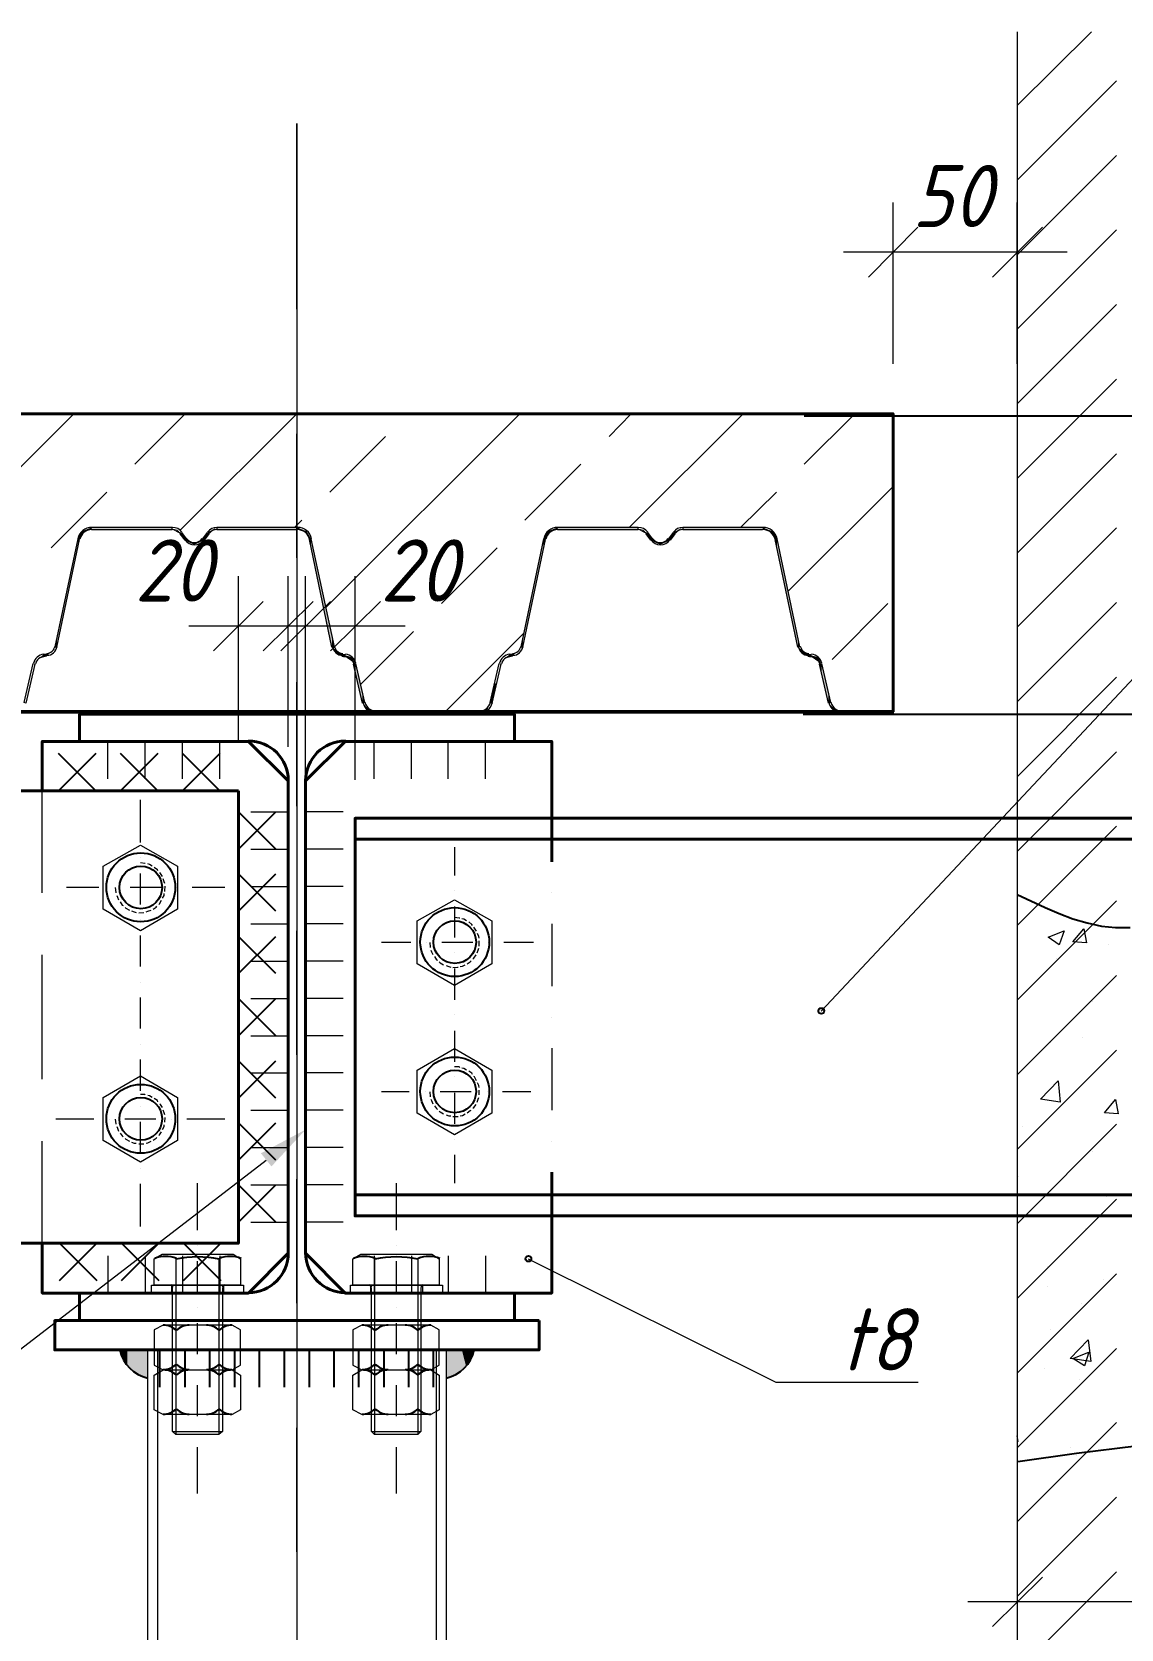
# Model space of a CAD drawing. Header units: millimetres. Extents: x 504091 to 2165846, y 135022 to 442887.
# Drawn here: x 898225 to 900416, y 270569 to 273781 of the extents above; entities that cross this region are included whole.
import ezdxf

# ---------------------------------------------------------------- set-up
doc = ezdxf.new("R2010")
doc.units = ezdxf.units.MM
for name, color, linetype in [('PDF _Геометрия', 7, 'Continuous'), ('PDF _Сплошная заливка', 7, 'Continuous'), ('PDF _Текст', 7, 'Continuous')]:
    doc.layers.add(name, color=color, linetype=linetype)
doc.styles.add('GOST 2.304_new', font='isocpeur.ttf', dxfattribs={"width": 0.9, "oblique": 15})

msp = doc.modelspace()

# ---------------------------------------------------------------- linework, layer by layer
at = {"layer": 'PDF _Геометрия', "lineweight": 9}
for points in [[(900207.4191, 273633.1903), (900356.5912, 273781.3045)], [(900207.4191, 273781.3045), (900207.4191, 270233.9701)], [(900207.4191, 273482.9602), (900407.3732, 273682.9143)], [(898758.0161, 273223.7604), (898758.0161, 273597.2197)], [(898758.0162, 273597.2197), (898758.0162, 268954.8985)], [(900207.4191, 273332.7301), (900407.3732, 273532.6843)], [(899812.8006, 271811.386), (901277.015, 273371.8746), (901326.739, 273371.8746), (901558.4319, 273371.8746)], [(899908.0168, 273288.2959), (900007.4649, 273388.8019)], [(900258.2011, 273388.8019), (900157.695, 273288.2959)], [(900207.4191, 273183.558), (900407.3732, 273383.5121)], [(900207.4191, 273033.3279), (900407.3732, 273233.282)], [(898758.0161, 273097.8634), (898758.0161, 273097.8634)], [(900207.4191, 272883.0978), (900407.3732, 273083.052)], [(897886.2585, 272590.0434), (898309.4418, 273013.2267)], [(898432.165, 272911.6627), (898533.729, 273013.2267)], [(898523.1494, 272778.36), (898758.0162, 273013.2267)], [(898816.2039, 272622.8401), (899206.5905, 273013.2267)], [(899386.4434, 272967.7345), (899430.8777, 273013.2267)], [(899426.6458, 272784.7077), (899656.2228, 273013.2267)], [(899778.946, 272911.6627), (899880.51, 273013.2267)], [(898758.0161, 272723.3461), (898758.0161, 272973.0243)], [(898824.6675, 272855.5909), (898936.8111, 272967.7345)], [(900207.4191, 272732.8677), (900407.3732, 272932.8219)], [(899217.1701, 272799.5191), (899329.3137, 272911.6627)], [(898263.9496, 272743.4473), (898376.0932, 272855.5909)], [(899650.933, 272784.7077), (899722.8742, 272855.5909)], [(899746.1492, 272655.6368), (899957.7409, 272867.2285)], [(898753.7843, 272784.7077), (898768.5957, 272799.5191)], [(898317.9055, 272761.4326), (898271.3553, 272544.5512), (898275.5871, 272543.4932), (898321.0794, 272760.3747)], [(898345.4124, 272780.4759), (898507.28, 272780.4759), (898507.28, 272784.7077), (898345.4124, 272784.7077)], [(898523.1494, 272772.0122), (898532.671, 272759.3167)], [(898526.3233, 272774.1281), (898535.8449, 272761.4326)], [(898578.1632, 272774.1281), (898568.6416, 272761.4326)], [(898581.3371, 272772.0122), (898571.8155, 272759.3167)], [(898759.0741, 272784.7077), (898597.2065, 272784.7077), (898597.2065, 272780.4759), (898759.0741, 272780.4759)], [(898786.581, 272761.4326), (898833.1312, 272544.5512), (898828.8994, 272543.4932), (898783.4072, 272760.3747)], [(899254.1986, 272761.4326), (899208.7064, 272544.5512), (899212.9382, 272543.4932), (899258.4304, 272760.3747)], [(899282.7635, 272780.4759), (899444.6311, 272780.4759), (899444.6311, 272784.7077), (899282.7635, 272784.7077)], [(899460.5005, 272772.0122), (899470.0221, 272759.3167)], [(899463.6744, 272774.1281), (899473.196, 272761.4326)], [(899515.5143, 272774.1281), (899505.9927, 272761.4326)], [(899518.6882, 272772.0122), (899509.1666, 272759.3167)], [(899695.3672, 272784.7077), (899534.5576, 272784.7077), (899534.5576, 272780.4759), (899695.3672, 272780.4759)], [(899723.9321, 272761.4326), (899769.4243, 272544.5512), (899766.2505, 272543.4932), (899720.7582, 272760.3747)], [(900207.4191, 272583.6956), (900407.3732, 272783.6497)], [(899048.9547, 272631.3037), (899161.0983, 272743.4473)], [(898590.8587, 272536.0875), (898690.3068, 272635.5356)], [(898790.8129, 272635.5356), (898690.3068, 272536.0875)], [(898726.2774, 272536.0875), (898825.7255, 272635.5356)], [(898926.2315, 272635.5356), (898825.7255, 272536.0875)], [(899835.0177, 272519.1602), (899947.1613, 272631.3037)], [(900207.4191, 272433.4655), (900407.3732, 272633.4197)], [(898758.0161, 272598.507), (898758.0161, 272598.507)], [(898886.0291, 272468.3782), (898992.8829, 272575.232)], [(899056.3604, 272413.3643), (899215.0542, 272572.0581)], [(898254.428, 272529.7397), (898248.0802, 272528.6818)], [(898254.428, 272525.5079), (898249.1382, 272524.45)], [(898849.0006, 272525.5079), (898855.3483, 272524.45)], [(898850.0585, 272529.7397), (898856.4063, 272528.6818)], [(898890.2609, 272431.3496), (898872.2757, 272509.6385), (898876.5075, 272510.6965), (898894.4928, 272432.4076), (898891.3189, 272431.3496)], [(899191.7791, 272529.7397), (899185.4313, 272528.6818)], [(899191.7791, 272525.5079), (899186.4893, 272524.45)], [(899786.3517, 272525.5079), (899792.6994, 272524.45)], [(899787.4096, 272529.7397), (899792.6994, 272528.6818)], [(898758.0161, 272223.9898), (898758.0161, 272473.6679)], [(900207.4191, 272283.2355), (900407.3732, 272483.1896)], [(899953.5091, 272413.3643), (899957.7409, 272417.5962)], [(900207.4191, 272133.0054), (900407.3732, 272332.9595)], [(898245.9643, 272049.4267), (898245.9643, 272299.1048)], [(898240.6745, 272254.6706), (898640.5828, 272254.6706), (898640.5828, 271344.8264), (898245.9643, 271344.8264)], [(898443.8025, 272150.9906), (898443.8025, 272236.6853)], [(898640.5827, 271344.8264), (898640.5827, 272235.6273)], [(900207.4191, 271983.8332), (900407.3732, 272183.7874)], [(898443.8025, 272120.3098), (898443.8025, 272120.3098)], [(899075.4036, 272141.469), (899075.4036, 272084.3393)], [(898453.3241, 272108.6723), (898452.2662, 272108.6723), (898443.8025, 272109.7303)], [(898443.8025, 272026.1516), (898443.8025, 272088.5711)], [(898467.0776, 272103.3825), (898461.7878, 272106.5564), (898458.6139, 272107.6144)], [(898478.7151, 272093.8609), (898477.6572, 272095.9768), (898471.3094, 272100.2087)], [(898488.2368, 272082.2234), (898484.0049, 272088.5711), (898482.947, 272090.687)], [(898758.0161, 272098.0927), (898758.0161, 272098.0927)], [(898360.2238, 272060.0062), (898294.6304, 272060.0062)], [(898391.9625, 272060.0062), (898391.9625, 272060.0062)], [(898393.0205, 272060.0062), (898394.0785, 272050.4846), (898394.0785, 272049.4267)], [(898485.0629, 272060.0062), (898422.6433, 272060.0062)], [(898492.4686, 272068.4699), (898491.4106, 272071.6438), (898489.2947, 272077.9915)], [(898492.4686, 272052.6005), (898492.4686, 272053.6585), (898493.5266, 272063.1801)], [(898516.8016, 272060.0062), (898516.8016, 272060.0062)], [(898613.0758, 272060.0062), (898547.4824, 272060.0062)], [(899075.4036, 272053.6585), (899075.4036, 272053.6585)], [(899271.1259, 272049.4267), (899271.1259, 272049.4267)], [(898396.1944, 272044.1369), (898397.2524, 272040.963), (898399.3683, 272035.6732)], [(898402.5421, 272031.4414), (898406.774, 272025.0936), (898408.8899, 272024.0357)], [(898413.1217, 272019.8038), (898414.1797, 272018.7459), (898421.5854, 272014.514)], [(898469.1935, 272016.6299), (898475.5413, 272020.8618), (898476.5992, 272022.9777)], [(898480.8311, 272026.1516), (898481.889, 272027.2095), (898486.1209, 272034.6152)], [(898488.2368, 272038.8471), (898491.4106, 272044.1369), (898491.4106, 272048.3687)], [(899075.4036, 272021.9197), (899075.4036, 271959.5002)], [(900207.4191, 271833.6032), (900407.3732, 272033.5573)], [(898425.8172, 272013.4561), (898431.107, 272011.3402), (898435.3389, 272010.2822)], [(898440.6286, 272009.2242), (898450.1503, 272010.2822)], [(898443.8025, 271995.4708), (898443.8025, 271995.4708)], [(898455.4401, 272011.3402), (898458.6139, 272012.3981), (898464.9617, 272014.514)], [(899085.9832, 271998.6447), (899084.9253, 271998.6447), (899075.4037, 271999.7026)], [(899099.7367, 271993.3549), (899094.4469, 271996.5287), (899090.2151, 271997.5867)], [(899111.3742, 271983.8332), (899110.3163, 271985.9492), (899103.9685, 271991.2389)], [(899271.1259, 271987.0071), (899271.1259, 271862.168)], [(898443.8025, 271901.3125), (898443.8025, 271963.732)], [(898758.0161, 271723.5755), (898758.0161, 271973.2536)], [(899119.8379, 271972.1957), (899115.6061, 271978.5434), (899114.5481, 271980.6594)], [(899125.1277, 271958.4422), (899124.0697, 271961.6161), (899121.9538, 271967.9639)], [(899125.1277, 271942.5729), (899125.1277, 271943.6308), (899125.1277, 271953.1524)], [(898245.9643, 271674.9094), (898245.9643, 271924.5876)], [(898987.5931, 271949.9786), (898928.3474, 271949.9786)], [(899018.2739, 271949.9786), (899018.2739, 271949.9786)], [(899025.6796, 271949.9786), (899026.7376, 271940.4569), (899026.7376, 271939.399)], [(899027.7955, 271934.1092), (899028.8535, 271930.9353), (899032.0274, 271925.6455)], [(899035.2012, 271921.4137), (899039.4331, 271915.0659), (899041.549, 271914.008)], [(899112.4322, 271949.9786), (899050.0126, 271949.9786)], [(899075.4036, 271928.8194), (899075.4036, 271928.8194)], [(899112.4322, 271916.1239), (899114.5481, 271918.2398), (899118.7799, 271924.5876)], [(899120.8959, 271928.8194), (899123.0118, 271934.1092), (899124.0697, 271938.341)], [(899143.113, 271949.9786), (899143.113, 271949.9786)], [(899234.0974, 271949.9786), (899174.8517, 271949.9786)], [(899044.7229, 271910.8341), (899046.8388, 271908.7182), (899053.1865, 271904.4864)], [(899058.4763, 271903.4284), (899063.7661, 271901.3125), (899067.9979, 271900.2545)], [(899072.2298, 271899.1966), (899081.7514, 271900.2545), (899082.8094, 271900.2545)], [(899075.4036, 271897.0806), (899075.4036, 271834.6611)], [(899087.0412, 271901.3125), (899091.273, 271902.3704), (899096.5628, 271904.4864)], [(899100.7947, 271906.6023), (899107.1424, 271910.8341), (899109.2583, 271912.95)], [(898443.8025, 271869.5737), (898443.8025, 271869.5737)], [(900207.4191, 271683.3731), (900407.3732, 271883.3272)], [(898443.8025, 271776.4734), (898443.8025, 271838.8929)], [(899075.4036, 271803.9803), (899075.4036, 271803.9803)], [(899271.1259, 271799.7485), (899271.1259, 271799.7485)], [(899075.4036, 271772.2416), (899075.4036, 271709.822)], [(898443.8025, 271744.7346), (898443.8025, 271744.7346)], [(899271.1259, 271737.3289), (899271.1259, 271612.4899)], [(900207.4191, 271533.143), (900407.3732, 271733.0971)], [(898443.8025, 271651.6343), (898443.8025, 271714.0538)], [(899085.9832, 271698.1845), (899084.9253, 271699.2424), (899075.4037, 271699.2424)], [(899099.7367, 271692.8947), (899094.4469, 271696.0686), (899090.2151, 271697.1265)], [(899075.4036, 271679.1412), (899075.4036, 271679.1412)], [(899111.3742, 271684.431), (899110.3163, 271686.5469), (899103.9685, 271690.7788)], [(899119.8379, 271671.7355), (899115.6061, 271679.1412), (899114.5481, 271680.1992)], [(899125.1277, 271657.9821), (899124.0697, 271662.2139), (899121.9538, 271667.5037)], [(898453.3241, 271643.1707), (898452.2662, 271644.2286), (898443.8025, 271644.2286)], [(898467.0776, 271637.8809), (898461.7878, 271641.0547), (898458.6139, 271642.1127)], [(898478.7151, 271629.4172), (898477.6572, 271631.5331), (898471.3094, 271635.7649)], [(898984.4192, 271649.5184), (898928.3474, 271649.5184)], [(899016.158, 271649.5184), (899016.158, 271649.5184)], [(899025.6796, 271649.5184), (899026.7376, 271639.9968), (899026.7376, 271638.9388)], [(899027.7955, 271634.707), (899028.8535, 271631.5331), (899032.0274, 271625.1854)], [(899109.2583, 271649.5184), (899046.8388, 271649.5184)], [(899075.4036, 271647.4025), (899075.4036, 271584.9829)], [(899120.8959, 271628.3592), (899123.0118, 271634.707), (899124.0697, 271637.8809)], [(899125.1277, 271643.1707), (899125.1277, 271652.6923)], [(899140.997, 271649.5184), (899140.997, 271649.5184)], [(899228.8076, 271649.5184), (899171.6778, 271649.5184)], [(898443.8025, 271619.8956), (898443.8025, 271619.8956)], [(898488.2368, 271617.7797), (898484.0049, 271624.1274), (898482.947, 271625.1854)], [(898492.4686, 271602.9682), (898491.4106, 271607.2001), (898489.2947, 271612.4899)], [(899035.2012, 271620.9535), (899039.4331, 271615.6637), (899041.549, 271613.5478)], [(899044.7229, 271610.3739), (899046.8388, 271609.316), (899053.1865, 271605.0842)], [(899058.4763, 271602.9682), (899063.7661, 271600.8523), (899067.9979, 271600.8523)], [(899072.2298, 271599.7944), (899081.7514, 271599.7944), (899082.8094, 271599.7944)], [(899087.0412, 271600.8523), (899091.273, 271601.9103), (899096.5628, 271605.0842)], [(899100.7947, 271607.2001), (899107.1424, 271611.4319), (899109.2583, 271612.4899)], [(899112.4322, 271616.7217), (899114.5481, 271617.7797), (899118.7799, 271624.1274)], [(898349.6442, 271594.5046), (898273.4712, 271594.5046)], [(898381.383, 271594.5046), (898381.383, 271594.5046)], [(898393.0205, 271594.5046), (898394.0785, 271584.9829), (898394.0785, 271583.925)], [(898396.1944, 271579.6932), (898397.2524, 271576.5193), (898399.3683, 271570.1715)], [(898474.4833, 271594.5046), (898412.0637, 271594.5046)], [(898443.8025, 271526.7952), (898443.8025, 271589.2148)], [(898480.8311, 271561.7079), (898481.889, 271562.7658), (898486.1209, 271569.1136)], [(898488.2368, 271573.3454), (898491.4106, 271579.6932), (898491.4106, 271582.867)], [(898492.4686, 271588.1568), (898493.5266, 271597.6784)], [(898506.222, 271594.5046), (898506.222, 271594.5046)], [(898613.0758, 271594.5046), (898536.9028, 271594.5046)], [(898758.0161, 271598.7364), (898758.0161, 271598.7364)], [(900207.4191, 271383.9709), (900407.3732, 271583.925)], [(898245.9643, 271300.3921), (898245.9643, 271550.0703)], [(898402.5421, 271565.9397), (898406.774, 271560.6499), (898408.8899, 271558.534)], [(898413.1217, 271555.3601), (898414.1797, 271554.3022), (898421.5854, 271550.0703)], [(898425.8172, 271547.9544), (898431.107, 271545.8385), (898435.3389, 271545.8385)], [(898440.6286, 271544.7805), (898450.1503, 271544.7805)], [(898455.4401, 271545.8385), (898458.6139, 271546.8964), (898464.9617, 271550.0703)], [(898469.1935, 271552.1862), (898475.5413, 271556.4181), (898476.5992, 271557.476)], [(899075.4036, 271553.2442), (899075.4036, 271553.2442)], [(899271.1259, 271550.0703), (899271.1259, 271550.0703)], [(896790.2136, 270602.1396), (897463.0751, 270602.1396), (897512.7992, 270602.1396), (898696.6546, 271511.9838)], [(899075.4036, 271522.5634), (899075.4036, 271465.4336)], [(898443.8025, 271495.0565), (898443.8025, 271495.0565)], [(898758.0161, 271224.2191), (898758.0161, 271473.8973)], [(898443.8025, 271378.6811), (898443.8025, 271464.3757)], [(898558.062, 271465.4337), (898558.062, 271371.2754)], [(898957.9703, 271465.4337), (898957.9703, 271371.2754)], [(900207.4191, 271233.7408), (900407.3732, 271433.6949)], [(898514.6857, 271313.0876), (898514.6857, 271260.1897), (898514.6857, 270959.7296)], [(898558.062, 271340.5946), (898558.062, 271340.5946)], [(898601.4383, 271313.0876), (898601.4383, 271260.1897), (898601.4383, 270959.7296)], [(898914.594, 271313.0876), (898914.594, 271260.1897), (898914.594, 270959.7296)], [(898957.9703, 271340.5946), (898957.9703, 271340.5946)], [(899001.3466, 271313.0876), (899001.3466, 271260.1897), (899001.3466, 270959.7296)], [(899223.5178, 271313.0876), (899721.8162, 271065.5254), (899771.5402, 271065.5254), (900008.5229, 271065.5254)], [(898558.062, 271308.8558), (898558.062, 271246.4363)], [(898957.9703, 271308.8558), (898957.9703, 271246.4363)], [(900207.4191, 271083.5107), (900407.3732, 271283.4648)], [(898506.2221, 271260.1897), (898506.2221, 271244.3204)], [(898508.338, 270966.0773), (898508.338, 271255.9579)], [(898608.844, 271255.9579), (898608.844, 270966.0773)], [(898610.9599, 271260.1897), (898610.9599, 271244.3204)], [(898906.1303, 271260.1897), (898906.1303, 271244.3204)], [(898908.2462, 270966.0773), (898908.2462, 271255.9579)], [(899007.6943, 271255.9579), (899007.6943, 270966.0773)], [(899010.8682, 271260.1897), (899010.8682, 271244.3204)], [(898558.062, 271215.7555), (898558.062, 271215.7555)], [(898957.9703, 271215.7555), (898957.9703, 271215.7555)], [(898608.844, 271189.3065), (898508.338, 271189.3065)], [(898558.062, 271184.0167), (898558.062, 271121.5972)], [(899007.6943, 271189.3065), (898908.2462, 271189.3065)], [(898957.9703, 271184.0167), (898957.9703, 271121.5972)], [(898514.6857, 271170.2633), (898514.6857, 271099.3801)], [(898601.4383, 271170.2633), (898601.4383, 271099.3801)], [(898914.594, 271170.2633), (898914.594, 271099.3801)], [(899001.3466, 271170.2633), (899001.3466, 271099.3801)], [(899058.4763, 271130.0609), (898458.6139, 271130.0609)], [(900207.4191, 270933.2806), (900407.3732, 271133.2347)], [(898558.062, 271090.9164), (898558.062, 271090.9164)], [(898758.0161, 271098.3221), (898758.0161, 271098.3221)], [(898957.9703, 271090.9164), (898957.9703, 271090.9164)], [(898514.6857, 271079.2789), (898514.6857, 271009.4536)], [(898558.062, 271059.1776), (898558.062, 270996.7581)], [(898601.4383, 271079.2789), (898601.4383, 271009.4536)], [(898914.594, 271079.2789), (898914.594, 271009.4536)], [(898957.9703, 271059.1776), (898957.9703, 270996.7581)], [(899001.3466, 271079.2789), (899001.3466, 271009.4536)], [(898558.062, 270965.0194), (898558.062, 270965.0194)], [(898758.0161, 270723.8048), (898758.0161, 270973.483)], [(898957.9703, 270965.0194), (898957.9703, 270965.0194)], [(900207.4191, 270784.1085), (900407.3732, 270984.0626)], [(898558.062, 270934.3386), (898558.062, 270841.2382)], [(898957.9703, 270934.3386), (898957.9703, 270841.2382)], [(900207.4191, 270633.8784), (900407.3732, 270833.8325)], [(900258.2011, 270673.0228), (900157.695, 270573.5748)], [(900207.4191, 270483.6483), (900407.3732, 270683.6024)], [(898758.0161, 270598.9658), (898758.0161, 270598.9658)]]:
    msp.add_lwpolyline(points, dxfattribs=at)
at = {"layer": 'PDF _Геометрия', "lineweight": 15}
for points in [[(899957.7409, 273113.7328), (899957.7409, 273438.526)], [(900207.4191, 273113.7328), (900207.4191, 273438.526)], [(899858.2928, 273339.0779), (900307.9251, 273339.0779)], [(898640.5828, 272354.1187), (898640.5828, 272686.3176)], [(898741.0888, 272343.5391), (898741.0888, 272686.3176)], [(898776.0014, 272276.8877), (898776.0014, 272686.3176)], [(898875.4495, 272276.8877), (898875.4495, 272686.3176)], [(898840.5369, 272585.8115), (898541.1347, 272585.8115)], [(898975.9556, 272585.8115), (898675.4954, 272585.8115)], [(900207.4191, 271341.6525), (900207.4191, 270523.8507)], [(901557.3739, 270623.2988), (900107.971, 270623.2988)]]:
    msp.add_lwpolyline(points, dxfattribs=at)
at = {"layer": 'PDF _Геометрия', "lineweight": 40}
for points in [[(899957.7409, 272413.3643), (899957.7409, 273013.2267), (887814.495, 273013.2267), (895886.7172, 273013.2267)], [(898321.0794, 272354.1187), (898660.684, 272354.1187), (898321.0794, 272354.1187), (898321.0794, 272409.1325), (899196.0109, 272409.1325), (899196.0109, 272354.1187), (898855.3483, 272354.1187), (899196.0109, 272354.1187)], [(898245.9643, 272254.6706), (898245.9643, 272254.6706), (898245.9643, 272354.1187), (898660.684, 272354.1187), (898741.0888, 272274.7718), (898741.0888, 271324.7252), (898660.684, 271244.3204), (898245.9643, 271244.3204), (898245.9643, 271344.8264), (898245.9643, 271344.8264)], [(899271.1259, 271487.6508), (899271.1259, 271399.8402), (899271.1259, 271244.3204), (898855.3483, 271244.3204), (898776.0014, 271324.7252), (898776.0014, 272274.7718), (898855.3483, 272354.1187), (899271.1259, 272354.1187), (899271.1259, 272199.6567), (899271.1259, 272111.8462)], [(901456.8679, 272157.3384), (898875.4495, 272157.3384)], [(901456.8679, 271442.1586), (898875.4495, 271442.1586)], [(899196.0109, 271244.3204), (898855.3483, 271244.3204), (899196.0109, 271244.3204), (899196.0109, 271189.3065), (898321.0794, 271189.3065), (898321.0794, 271244.3204), (898660.684, 271244.3204), (898321.0794, 271244.3204)]]:
    msp.add_lwpolyline(points, dxfattribs=at)
at = {"layer": 'PDF _Геометрия', "lineweight": 25}
for points in [[(899778.946, 273008.9949), (901642.0106, 273008.9949)], [(899776.83, 272409.1325), (901642.0106, 272409.1325)], [(898353.8761, 272329.7856), (898278.761, 272254.6706)], [(898353.8761, 272254.6706), (898278.761, 272329.7856)], [(898478.7151, 272329.7856), (898403.6001, 272254.6706)], [(898478.7151, 272254.6706), (898403.6001, 272329.7856)], [(898603.5542, 272329.7856), (898528.4392, 272254.6706)], [(898603.5542, 272254.6706), (898528.4392, 272329.7856)], [(898715.6978, 272137.2372), (898640.5828, 272212.3522)], [(898640.5828, 272137.2372), (898715.6978, 272212.3522)], [(898715.6978, 272012.3981), (898640.5828, 272087.5132)], [(898640.5828, 272012.3981), (898715.6978, 272087.5132)], [(900207.4191, 272046.2528), (900263.4909, 272019.8038), (900292.0558, 272008.1663), (900319.5627, 271997.5867), (900348.1275, 271989.123), (900376.6924, 271982.7753), (900405.2573, 271979.6014), (900434.8801, 271979.6014)], [(898715.6978, 271887.559), (898640.5828, 271961.6161)], [(898640.5828, 271887.559), (898715.6978, 271961.6161)], [(898715.6978, 271761.662), (898640.5828, 271836.777)], [(898640.5828, 271761.662), (898715.6978, 271836.777)], [(898715.6978, 271636.8229), (898640.5828, 271711.9379)], [(898640.5828, 271636.8229), (898715.6978, 271711.9379)], [(898715.6978, 271511.9838), (898640.5828, 271587.0989)], [(898640.5828, 271511.9838), (898715.6978, 271587.0989)], [(898715.6978, 271387.1447), (898640.5828, 271462.2598)], [(898640.5828, 271387.1447), (898715.6978, 271462.2598)], [(898280.8769, 271269.7114), (898355.992, 271344.8264)], [(898280.8769, 271344.8264), (898355.992, 271269.7114)], [(898405.716, 271269.7114), (898480.8311, 271344.8264)], [(898405.716, 271344.8264), (898480.8311, 271269.7114)], [(898530.5551, 271269.7114), (898605.6701, 271344.8264)], [(898530.5551, 271344.8264), (898605.6701, 271269.7114)], [(898482.947, 271054.9458), (898482.947, 271130.0609)], [(898533.729, 271054.9458), (898533.729, 271130.0609)], [(898583.453, 271054.9458), (898583.453, 271130.0609)], [(898633.1771, 271054.9458), (898633.1771, 271130.0609)], [(898682.9011, 271054.9458), (898682.9011, 271130.0609)], [(898733.6831, 271054.9458), (898733.6831, 271130.0609)], [(898783.4072, 271054.9458), (898783.4072, 271130.0609)], [(898833.1312, 271054.9458), (898833.1312, 271130.0609)], [(898882.8552, 271054.9458), (898882.8552, 271130.0609)], [(898933.6372, 271054.9458), (898933.6372, 271130.0609)], [(898983.3613, 271054.9458), (898983.3613, 271130.0609)], [(899033.0853, 271054.9458), (899033.0853, 271130.0609)], [(900446.5177, 270936.4545), (900326.9684, 270921.6431), (900208.477, 270904.7157)]]:
    msp.add_lwpolyline(points, dxfattribs=at)
at = {"layer": 'PDF _Геометрия', "lineweight": 13}
for points in [[(898533.0264, 272759.5513, 0.239341651), (898552.2433, 272749.7951, 0.239341651), (898571.46, 272759.5516)], [(898536.4431, 272762.0484, 0.23932682), (898552.2433, 272754.0269, 0.239286279), (898568.0439, 272762.0484)], [(899470.3775, 272759.5513, 0.239341651), (899489.5943, 272749.7951, 0.239341651), (899508.8111, 272759.5516)], [(899473.7942, 272762.0484, 0.23932682), (899489.5943, 272754.0269, 0.239286279), (899505.395, 272762.0484)]]:
    msp.add_lwpolyline(points, format="xyb", dxfattribs=at)
at = {"layer": 'PDF _Геометрия', "lineweight": 9}
for points in [[(898209.9937, 272432.4076), (898227.979, 272510.6965), (898231.1529, 272509.6385), (898213.1676, 272431.3496)], [(899147.3448, 272432.4076), (899165.3301, 272510.6965), (899168.504, 272509.6385), (899150.5187, 272431.3496)], [(899827.612, 272431.3496), (899809.6267, 272509.6385), (899813.8586, 272510.6965), (899831.8439, 272432.4076)], [(898918.8258, 272413.3643), (899020.3898, 272413.3643), (899020.3898, 272409.1325), (898918.8258, 272409.1325)], [(899123.0118, 272413.3643), (899020.3898, 272413.3643), (899020.3898, 272409.1325), (899123.0118, 272409.1325)], [(899856.1769, 272413.3643), (899957.7409, 272413.3643), (899957.7409, 272409.1325), (899856.1769, 272409.1325)], [(898517.8596, 272016.6299), (898443.8025, 271973.2537), (898368.6875, 272016.6299), (898368.6875, 272103.3825), (898443.8025, 272145.7009), (898517.8596, 272103.3825)], [(899150.5187, 271906.6023), (899075.4037, 271863.226), (899000.2886, 271906.6023), (899000.2886, 271993.3549), (899075.4037, 272035.6732), (899150.5187, 271993.3549)], [(899150.5187, 271606.1421), (899075.4037, 271562.7658), (899000.2886, 271606.1421), (899000.2886, 271692.8947), (899075.4037, 271736.271), (899150.5187, 271692.8947)], [(898517.8596, 271551.1283), (898443.8025, 271507.752), (898368.6875, 271551.1283), (898368.6875, 271637.8809), (898443.8025, 271681.2572), (898517.8596, 271637.8809)], [(898471.3094, 271313.0876), (898487.1788, 271322.6093), (898630.0032, 271322.6093), (898644.8146, 271313.0876), (898644.8146, 271260.1897), (898471.3094, 271260.1897)], [(898871.2177, 271313.0876), (898887.0871, 271322.6093), (899029.9114, 271322.6093), (899044.7229, 271313.0876), (899044.7229, 271260.1897), (898871.2177, 271260.1897)], [(898651.1624, 271260.1897), (898651.1624, 271244.3204), (898466.0196, 271244.3204), (898466.0196, 271260.1897)], [(899051.0706, 271260.1897), (899051.0706, 271244.3204), (898865.9279, 271244.3204), (898865.9279, 271260.1897)], [(898644.8146, 271079.2789), (898644.8146, 271009.4536), (898627.8873, 270999.932), (898489.2947, 270999.932), (898471.3094, 271009.4536), (898471.3094, 271079.2789), (898489.2947, 271089.8584), (898627.8873, 271089.8584), (898644.8146, 271099.3801), (898644.8146, 271170.2633), (898627.8873, 271179.7849), (898489.2947, 271179.7849), (898471.3094, 271170.2633), (898471.3094, 271099.3801), (898489.2947, 271089.8584), (898627.8873, 271089.8584)], [(899044.7229, 271079.2789), (899044.7229, 271009.4536), (899027.7955, 270999.932), (898889.203, 270999.932), (898871.2177, 271009.4536), (898871.2177, 271079.2789), (898889.203, 271089.8584), (899027.7955, 271089.8584), (899044.7229, 271099.3801), (899044.7229, 271170.2633), (899027.7955, 271179.7849), (898889.203, 271179.7849), (898871.2177, 271170.2633), (898871.2177, 271099.3801), (898889.203, 271089.8584), (899027.7955, 271089.8584)], [(898514.6857, 270959.7296), (898508.338, 270966.0773), (898608.844, 270966.0773), (898601.4383, 270959.7296)], [(898914.594, 270959.7296), (898908.2462, 270966.0773), (899007.6943, 270966.0773), (899001.3466, 270959.7296)]]:
    msp.add_lwpolyline(points, close=True, dxfattribs=at)
at = {"layer": 'PDF _Геометрия', "lineweight": 0}
for points in [[(898872.2757, 272509.6385), (898872.2757, 272509.6385), (898872.2757, 272509.6385)], [(899809.6267, 272509.6385), (899809.6267, 272509.6385), (899809.6267, 272509.6385)]]:
    msp.add_lwpolyline(points, close=True, dxfattribs=at)
at = {"layer": 'PDF _Геометрия', "lineweight": 50}
msp.add_lwpolyline([(899957.7409, 272413.3643), (898146.5162, 272413.3643)], dxfattribs=at)
at = {"layer": 'PDF _Геометрия', "lineweight": 0, "const_width": 4.2318}
msp.add_lwpolyline([(898918.8258, 272411.2484), (899020.3898, 272411.2484), (899123.0118, 272411.2484)], dxfattribs=at)
at = {"layer": 'PDF _Геометрия', "lineweight": 13}
for points in [[(898378.2091, 272279.0036), (898378.2091, 272354.1187)], [(898453.3241, 272279.0036), (898453.3241, 272354.1187)], [(898528.4392, 272279.0036), (898528.4392, 272354.1187)], [(898603.5542, 272279.0036), (898603.5542, 272354.1187)], [(898913.536, 272279.0036), (898913.536, 272354.1187)], [(898988.6511, 272279.0036), (898988.6511, 272354.1187)], [(899062.7082, 272279.0036), (899062.7082, 272354.1187)], [(899137.8232, 272279.0036), (899137.8232, 272354.1187)], [(898665.9738, 272212.3522), (898741.0888, 272212.3522)], [(898851.1165, 272212.3522), (898776.0014, 272212.3522)], [(898665.9738, 272137.2372), (898741.0888, 272137.2372)], [(898851.1165, 272137.2372), (898776.0014, 272137.2372)], [(898665.9738, 272062.1222), (898741.0888, 272062.1222)], [(898851.1165, 272062.1222), (898776.0014, 272062.1222)], [(898665.9738, 271987.0071), (898741.0888, 271987.0071)], [(898851.1165, 271987.0071), (898776.0014, 271987.0071)], [(900294.1717, 272006.0504), (900294.1717, 272006.0504)], [(900366.1128, 271983.8332), (900366.1128, 271983.8332)], [(900390.4459, 271944.6888), (900390.4459, 271944.6888)], [(898665.9738, 271911.8921), (898741.0888, 271911.8921)], [(898851.1165, 271911.8921), (898776.0014, 271911.8921)], [(900286.766, 271917.1819), (900286.766, 271917.1819)], [(898665.9738, 271836.777), (898741.0888, 271836.777)], [(898851.1165, 271836.777), (898776.0014, 271836.777)], [(900359.7651, 271831.4872), (900359.7651, 271831.4872)], [(898665.9738, 271761.662), (898741.0888, 271761.662)], [(898851.1165, 271761.662), (898776.0014, 271761.662)], [(900339.6639, 271759.5461), (900339.6639, 271759.5461)], [(900275.1284, 271748.9665), (900275.1284, 271748.9665)], [(898665.9738, 271687.6049), (898741.0888, 271687.6049)], [(898851.1165, 271687.6049), (898776.0014, 271687.6049)], [(900354.4753, 271679.1412), (900354.4753, 271679.1412)], [(898665.9738, 271612.4899), (898741.0888, 271612.4899)], [(898851.1165, 271612.4899), (898776.0014, 271612.4899)], [(900219.0566, 271579.6932), (900219.0566, 271579.6932)], [(898665.9738, 271537.3748), (898741.0888, 271537.3748)], [(898851.1165, 271537.3748), (898776.0014, 271537.3748)], [(900349.1855, 271526.7952), (900349.1855, 271526.7952)], [(900358.7071, 271529.9691), (900358.7071, 271529.9691)], [(900210.593, 271479.1871), (900210.593, 271479.1871)], [(898665.9738, 271462.2598), (898741.0888, 271462.2598)], [(898851.1165, 271462.2598), (898776.0014, 271462.2598)], [(900387.272, 271437.9267), (900387.272, 271437.9267)], [(898665.9738, 271387.1447), (898741.0888, 271387.1447)], [(898851.1165, 271387.1447), (898776.0014, 271387.1447)], [(900343.8957, 271374.4492), (900343.8957, 271374.4492)], [(898378.2091, 271319.4354), (898378.2091, 271244.3204)], [(898453.3241, 271319.4354), (898453.3241, 271244.3204)], [(898528.4392, 271319.4354), (898528.4392, 271244.3204)], [(898603.5542, 271319.4354), (898603.5542, 271244.3204)], [(898913.536, 271319.4354), (898913.536, 271244.3204)], [(898988.6511, 271319.4354), (898988.6511, 271244.3204)], [(899062.7082, 271319.4354), (899062.7082, 271244.3204)], [(899137.8232, 271319.4354), (899137.8232, 271244.3204)], [(900267.7227, 271297.2183), (900267.7227, 271297.2183)], [(900267.7227, 271257.0159), (900267.7227, 271257.0159)], [(900381.9822, 271271.8273), (900381.9822, 271271.8273)], [(900337.548, 271223.1612), (900337.548, 271223.1612)], [(900274.0705, 271170.2633), (900274.0705, 271170.2633)], [(900261.375, 271091.9744), (900261.375, 271091.9744)], [(900332.2582, 271070.8152), (900332.2582, 271070.8152)], [(900275.1284, 271003.1059), (900275.1284, 271003.1059)], [(900207.4191, 270947.0341), (900209.535, 270945.9761), (900207.4191, 270957.6136)], [(900314.2729, 270934.3386), (900314.2729, 270934.3386)], [(900326.9684, 270918.4692), (900326.9684, 270918.4692)]]:
    msp.add_lwpolyline(points, dxfattribs=at)
at = {"layer": 'PDF _Геометрия', "lineweight": 40}
for points in [[(898741.0888, 271324.7252), (898741.0888, 272274.7718)], [(898776.0014, 271324.7252), (898776.0014, 272274.7718)], [(898640.5828, 272254.6706), (897840.7663, 272254.6706), (897840.7663, 271344.8264), (898640.5828, 271344.8264)], [(901456.8679, 272199.6567), (898875.4495, 272199.6567), (898875.4495, 271399.8402), (901456.8679, 271399.8402)], [(899245.7349, 271189.3065), (898271.3553, 271189.3065), (898271.3553, 271130.0609), (899245.7349, 271130.0609)]]:
    msp.add_lwpolyline(points, close=True, dxfattribs=at)
at = {"layer": 'PDF _Геометрия', "lineweight": 13}
for points in [[(900301.5774, 271973.2537), (900292.0558, 271944.6888), (900269.8386, 271960.5582)], [(900341.7798, 271977.4855), (900347.0696, 271948.9206), (900319.5627, 271951.0365)], [(900294.1717, 271628.3592), (900253.9693, 271634.707), (900289.9398, 271671.7355)], [(900405.2573, 271633.649), (900410.5471, 271605.0842), (900383.0402, 271607.2001)], [(900355.5333, 271106.7858), (900314.2729, 271113.1335), (900350.2435, 271150.1621)], [(900351.3014, 271125.829), (900342.8378, 271098.3221), (900319.5627, 271113.1335)]]:
    msp.add_lwpolyline(points, close=True, dxfattribs=at)
at = {"layer": 'PDF _Геометрия', "lineweight": 25}
for points in [[(898627.6538, 271179.7838, 0.190394413), (898601.902, 271169.8422, 0.190421229), (898576.2806, 271179.7834)], [(899027.562, 271179.7838, 0.190394413), (899001.8103, 271169.8422, 0.190421229), (898976.1888, 271179.7834)], [(898627.6538, 271089.8574, 0.190394413), (898601.902, 271079.9157, 0.190421229), (898576.2806, 271089.857)], [(898576.2808, 271090.9175, 0.190394413), (898601.9022, 271100.8595, 0.190421229), (898627.654, 271090.9179)], [(899027.562, 271089.8574, 0.190394413), (899001.8103, 271079.9157, 0.190421229), (898976.1888, 271089.857)], [(898976.1891, 271090.9175, 0.190394413), (899001.8105, 271100.8595, 0.190421229), (899027.5622, 271090.9179)], [(898576.2808, 271000.991, 0.190394413), (898601.9022, 271010.9331, 0.190421229), (898627.654, 271000.9914)], [(898976.1891, 271000.991, 0.190394413), (899001.8105, 271010.9331, 0.190421229), (899027.5622, 271000.9914)]]:
    msp.add_lwpolyline(points, format="xyb", dxfattribs=at)
at = {"layer": 'PDF _Геометрия', "lineweight": 20}
for points in [[(898458.6139, 269871.0904), (898458.6139, 271130.0608)], [(898478.6139, 269871.0904), (898478.6139, 271130.0608)], [(899038.4763, 271130.0609), (899038.4763, 269871.0904)], [(899058.4763, 271130.0609), (899058.4763, 269871.0904)]]:
    msp.add_lwpolyline(points, dxfattribs=at)
at = {"layer": 'PDF _Геометрия', "lineweight": 25}
for centre, radius in [((898444.332, 272060.5357), 69.2958), ((898444.3315, 272060.5352), 42.8474), ((899075.9331, 271950.508), 69.2958), ((899075.9326, 271950.5075), 42.8474), ((899813.3297, 271811.9147), 5.819), ((899075.9331, 271650.0479), 69.2958), ((898444.332, 271595.034), 69.2958), ((899075.9326, 271650.0473), 42.8474), ((898444.3315, 271595.0335), 42.8474), ((899224.047, 271313.6171), 5.8188)]:
    msp.add_circle(centre, radius, dxfattribs=at)
at = {"layer": 'PDF _Геометрия', "lineweight": 13}
for centre, radius, start, end in [((898345.9402, 272755.6162), 29.0915, 89.9977097, 168.1008108), ((898345.9417, 272755.6128), 24.8631, 90.0007868, 168.0925012), ((898507.8096, 272760.9053), 19.5706, 36.1661026, 90.0031345), ((898507.8103, 272760.9071), 23.8009, 36.1626274, 90.0028743), ((898597.7343, 272760.9068), 23.8009, 89.9971257, 143.8373726), ((898597.7359, 272760.9023), 19.5736, 90.0012595, 143.8295034), ((898759.6029, 272755.6125), 24.8631, 11.9074988, 89.9992132), ((898759.6038, 272755.6152), 29.0924, 11.9005773, 90.0009022), ((899283.2913, 272755.6162), 29.0915, 89.9977097, 168.1008108), ((899283.2928, 272755.6128), 24.8631, 90.0007868, 168.0925012), ((899445.1607, 272760.9053), 19.5706, 36.1661026, 90.0031345), ((899445.1614, 272760.9071), 23.8009, 36.1626274, 90.0028743), ((899535.0854, 272760.9068), 23.8009, 89.9971257, 143.8373726), ((899535.087, 272760.9023), 19.5736, 90.0012595, 143.8295034), ((899695.896, 272755.6125), 24.8631, 11.9074988, 89.9992132), ((899695.8969, 272755.6152), 29.0924, 11.9005773, 90.0009022), ((898252.8397, 272550.3722), 19.5745, 276.2641789, 346.9980124), ((898252.841, 272550.3704), 23.8048, 276.25668, 347.0023622), ((898852.7039, 272550.3702), 23.8049, 192.9978867, 263.7430711), ((898852.704, 272550.3715), 19.5734, 192.9995679, 263.7382408), ((899190.1908, 272550.3722), 19.5745, 276.2641789, 346.9980124), ((899190.192, 272550.3704), 23.8048, 276.25668, 347.0023622), ((899790.055, 272550.3702), 23.8049, 192.9978867, 263.7430711), ((899790.0551, 272550.3715), 19.5734, 192.9995679, 263.7382408), ((898251.7838, 272505.9356), 23.8047, 96.2634317, 166.9535673), ((898251.7828, 272505.9359), 19.5718, 96.2572147, 166.9431699), ((898853.7625, 272505.9371), 19.5706, 13.0544098, 83.7452056), ((898853.7615, 272505.9367), 23.8034, 13.0441919, 83.7388092), ((899189.1349, 272505.9356), 23.8047, 96.2634317, 166.9535673), ((899189.1339, 272505.9359), 19.5718, 96.2572147, 166.9431699), ((899791.1136, 272505.9371), 19.5706, 13.0544098, 83.7452056), ((899791.1126, 272505.9367), 23.8034, 13.0441919, 83.7388092), ((898919.3539, 272439.2826), 29.0925, 194.0927416, 270.0018953), ((898919.3544, 272439.2839), 24.8615, 194.1771102, 270.0005337), ((899123.541, 272439.2838), 24.8615, 269.9994663, 345.8228898), ((899123.541, 272439.2839), 29.0934, 269.9995021, 345.905861), ((899856.705, 272439.2826), 29.0925, 194.0927416, 270.0018953), ((899856.7054, 272439.2839), 24.8615, 194.1771102, 270.0005337)]:
    msp.add_arc(centre, radius, start, end, dxfattribs=at)
at = {"layer": 'PDF _Геометрия', "lineweight": 40}
for centre, start, end in [((898661.2123, 272275.3001), 0.0004845, 89.9995155), ((898855.878, 272275.3001), 90.0004845, 179.9995155), ((898661.2123, 271325.2548), 270.0004845, 359.9995155), ((898855.878, 271325.2548), 180.0004845, 269.9995155)]:
    msp.add_arc(centre, 79.8765, start, end, dxfattribs=at)
at = {"layer": 'PDF _Геометрия', "lineweight": 25}
for centre, radius, start, end in [((898494.0554, 271262.8316), 55.5457, 66.864107, 113.135893), ((898558.5912, 271104.1397), 213.1796, 78.3106933, 101.6893067), ((898624.1843, 271262.8316), 55.5457, 66.864107, 113.135893), ((898893.9637, 271262.8316), 55.5457, 66.864107, 113.135893), ((898958.4995, 271104.1397), 213.1796, 78.3106933, 101.6893067), ((899024.0926, 271262.8316), 55.5457, 66.864107, 113.135893), ((898504.6351, 271256.4869), 3.7028, 359.9999292, 90.0000709), ((898612.5469, 271256.4869), 3.7028, 89.9999293, 180.0000708), ((898904.5434, 271256.4869), 3.7028, 359.9999293, 90.0000707), ((899012.4551, 271256.4869), 3.7028, 89.9999292, 180.0000708), ((898489.825, 271142.2296), 37.555, 47.3280789, 90.453115), ((898541.6641, 271142.2251), 37.5599, 89.5498504, 132.6689558), ((898889.7333, 271142.2296), 37.555, 47.3280789, 90.453115), ((898941.5723, 271142.2251), 37.5599, 89.5498504, 132.6689558), ((898473.9541, 271145.4024), 73.5287, 192.1023742, 258.0422349), ((899043.1356, 271145.4013), 73.5282, 281.9590731, 347.8990555), ((898489.825, 271052.3031), 37.555, 47.3280789, 90.453115), ((898489.8233, 271128.4762), 37.5599, 269.5498504, 312.6689558), ((898541.6641, 271052.2986), 37.5599, 89.5498504, 132.6689558), ((898541.6624, 271128.4717), 37.555, 227.3280789, 270.453115), ((898889.7333, 271052.3031), 37.555, 47.3280789, 90.453115), ((898889.7316, 271128.4762), 37.5599, 269.5498504, 312.6689558), ((898941.5723, 271052.2986), 37.5599, 89.5498504, 132.6689558), ((898941.5706, 271128.4717), 37.555, 227.3280789, 270.453115), ((898489.8233, 271038.5498), 37.5599, 269.5498504, 312.6689558), ((898541.6624, 271038.5453), 37.555, 227.3280789, 270.453115), ((898889.7316, 271038.5498), 37.5599, 269.5498504, 312.6689558), ((898941.5706, 271038.5453), 37.555, 227.3280789, 270.453115)]:
    msp.add_arc(centre, radius, start, end, dxfattribs=at)
at = {"layer": 'PDF _Сплошная заливка', "lineweight": 20, "transparency": 33554559}
for points in [[(898275.5871, 272563.5944), (898317.9055, 272761.4326), (898317.9055, 272742.3894)], [(898317.9055, 272761.4326), (898321.0794, 272767.7804), (898321.0794, 272760.3747)], [(898317.9055, 272761.4326), (898317.9055, 272742.3894), (898321.0794, 272760.3747)], [(898321.0794, 272767.7804), (898327.4271, 272778.36), (898327.4271, 272770.9542)], [(898321.0794, 272767.7804), (898321.0794, 272760.3747), (898327.4271, 272770.9542)], [(898327.4271, 272778.36), (898327.4271, 272770.9542), (898329.543, 272775.1861)], [(898327.4271, 272778.36), (898329.543, 272778.36), (898329.543, 272775.1861)], [(898329.543, 272778.36), (898345.4124, 272784.7077), (898345.4124, 272780.4759)], [(898329.543, 272778.36), (898329.543, 272775.1861), (898345.4124, 272780.4759)], [(898345.4124, 272784.7077), (898345.4124, 272780.4759), (898507.28, 272780.4759)], [(898507.28, 272780.4759), (898345.4124, 272784.7077), (898507.28, 272784.7077)], [(898507.28, 272780.4759), (898523.1494, 272775.1861), (898523.1494, 272772.0122)], [(898523.1494, 272775.1861), (898523.1494, 272772.0122), (898526.3233, 272767.7804)], [(898523.1494, 272775.1861), (898526.3233, 272774.1281), (898526.3233, 272767.7804)], [(898526.3233, 272774.1281), (898526.3233, 272767.7804), (898532.671, 272759.3167)], [(898526.3233, 272774.1281), (898532.671, 272765.6645), (898532.671, 272759.3167)], [(898532.671, 272765.6645), (898532.671, 272759.3167), (898535.8449, 272757.2008)], [(898532.671, 272765.6645), (898535.8449, 272761.4326), (898535.8449, 272757.2008)], [(898535.8449, 272761.4326), (898535.8449, 272757.2008), (898551.7143, 272749.7951)], [(898535.8449, 272761.4326), (898551.7143, 272752.969), (898551.7143, 272749.7951)], [(898551.7143, 272752.969), (898568.6416, 272761.4326), (898568.6416, 272757.2008)], [(898551.7143, 272752.969), (898551.7143, 272749.7951), (898568.6416, 272757.2008)], [(898568.6416, 272761.4326), (898571.8155, 272765.6645), (898571.8155, 272759.3167)], [(898568.6416, 272761.4326), (898568.6416, 272757.2008), (898571.8155, 272759.3167)], [(898571.8155, 272765.6645), (898578.1632, 272774.1281), (898578.1632, 272767.7804)], [(898571.8155, 272765.6645), (898571.8155, 272759.3167), (898578.1632, 272767.7804)], [(898578.1632, 272774.1281), (898581.3371, 272776.244), (898581.3371, 272772.0122)], [(898578.1632, 272774.1281), (898578.1632, 272767.7804), (898581.3371, 272772.0122)], [(898581.3371, 272776.244), (898581.3371, 272772.0122), (898597.2065, 272784.7077)], [(898597.2065, 272780.4759), (898597.2065, 272784.7077), (898759.0741, 272780.4759)], [(898597.2065, 272784.7077), (898759.0741, 272780.4759), (898759.0741, 272784.7077)], [(898759.0741, 272780.4759), (898759.0741, 272784.7077), (898773.8855, 272775.1861)], [(898759.0741, 272784.7077), (898773.8855, 272775.1861), (898773.8855, 272778.36)], [(898773.8855, 272775.1861), (898773.8855, 272778.36), (898777.0594, 272770.9542)], [(898773.8855, 272778.36), (898777.0594, 272770.9542), (898777.0594, 272778.36)], [(898777.0594, 272770.9542), (898777.0594, 272778.36), (898783.4072, 272760.3747)], [(898777.0594, 272778.36), (898783.4072, 272760.3747), (898783.4072, 272767.7804)], [(898783.4072, 272760.3747), (898783.4072, 272767.7804), (898786.581, 272742.3894)], [(898783.4072, 272767.7804), (898786.581, 272742.3894), (898786.581, 272761.4326)], [(898786.581, 272742.3894), (898786.581, 272761.4326), (898828.8994, 272543.4932)], [(898786.581, 272761.4326), (898828.8994, 272543.4932), (898828.8994, 272563.5944)], [(899212.9382, 272563.5944), (899254.1986, 272761.4326), (899254.1986, 272742.3894)], [(899254.1986, 272761.4326), (899258.4304, 272767.7804), (899258.4304, 272760.3747)], [(899254.1986, 272761.4326), (899254.1986, 272742.3894), (899258.4304, 272760.3747)], [(899258.4304, 272767.7804), (899264.7782, 272778.36), (899264.7782, 272770.9542)], [(899258.4304, 272767.7804), (899258.4304, 272760.3747), (899264.7782, 272770.9542)], [(899264.7782, 272778.36), (899264.7782, 272770.9542), (899266.8941, 272775.1861)], [(899264.7782, 272778.36), (899266.8941, 272778.36), (899266.8941, 272775.1861)], [(899266.8941, 272778.36), (899282.7635, 272784.7077), (899282.7635, 272780.4759)], [(899266.8941, 272778.36), (899266.8941, 272775.1861), (899282.7635, 272780.4759)], [(899282.7635, 272784.7077), (899282.7635, 272780.4759), (899444.6311, 272780.4759)], [(899444.6311, 272780.4759), (899282.7635, 272784.7077), (899444.6311, 272784.7077)], [(899444.6311, 272780.4759), (899460.5005, 272775.1861), (899460.5005, 272772.0122)], [(899460.5005, 272775.1861), (899460.5005, 272772.0122), (899463.6744, 272767.7804)], [(899460.5005, 272775.1861), (899463.6744, 272774.1281), (899463.6744, 272767.7804)], [(899463.6744, 272774.1281), (899463.6744, 272767.7804), (899470.0221, 272759.3167)], [(899463.6744, 272774.1281), (899470.0221, 272765.6645), (899470.0221, 272759.3167)], [(899470.0221, 272765.6645), (899470.0221, 272759.3167), (899473.196, 272757.2008)], [(899470.0221, 272765.6645), (899473.196, 272761.4326), (899473.196, 272757.2008)], [(899473.196, 272761.4326), (899473.196, 272757.2008), (899489.0654, 272749.7951)], [(899473.196, 272761.4326), (899489.0654, 272752.969), (899489.0654, 272749.7951)], [(899489.0654, 272752.969), (899505.9927, 272761.4326), (899505.9927, 272757.2008)], [(899489.0654, 272752.969), (899489.0654, 272749.7951), (899505.9927, 272757.2008)], [(899505.9927, 272761.4326), (899509.1666, 272765.6645), (899509.1666, 272759.3167)], [(899505.9927, 272761.4326), (899505.9927, 272757.2008), (899509.1666, 272759.3167)], [(899509.1666, 272765.6645), (899515.5143, 272774.1281), (899515.5143, 272767.7804)], [(899509.1666, 272765.6645), (899509.1666, 272759.3167), (899515.5143, 272767.7804)], [(899515.5143, 272774.1281), (899518.6882, 272776.244), (899518.6882, 272772.0122)], [(899515.5143, 272774.1281), (899515.5143, 272767.7804), (899518.6882, 272772.0122)], [(899518.6882, 272776.244), (899518.6882, 272772.0122), (899534.5576, 272784.7077)], [(899534.5576, 272780.4759), (899534.5576, 272784.7077), (899695.3672, 272780.4759)], [(899534.5576, 272784.7077), (899695.3672, 272780.4759), (899695.3672, 272784.7077)], [(899695.3672, 272780.4759), (899695.3672, 272784.7077), (899711.2366, 272775.1861)], [(899695.3672, 272784.7077), (899711.2366, 272775.1861), (899711.2366, 272778.36)], [(899711.2366, 272775.1861), (899711.2366, 272778.36), (899714.4105, 272770.9542)], [(899711.2366, 272778.36), (899714.4105, 272770.9542), (899714.4105, 272778.36)], [(899714.4105, 272770.9542), (899714.4105, 272778.36), (899720.7582, 272760.3747)], [(899714.4105, 272778.36), (899720.7582, 272760.3747), (899720.7582, 272767.7804)], [(899720.7582, 272760.3747), (899720.7582, 272767.7804), (899723.9321, 272742.3894)], [(899720.7582, 272767.7804), (899723.9321, 272742.3894), (899723.9321, 272761.4326)], [(899723.9321, 272742.3894), (899723.9321, 272761.4326), (899766.2505, 272543.4932)], [(899723.9321, 272761.4326), (899766.2505, 272543.4932), (899766.2505, 272563.5944)], [(898275.5871, 272563.5944), (898275.5871, 272543.4932), (898317.9055, 272742.3894)], [(899212.9382, 272563.5944), (899212.9382, 272543.4932), (899254.1986, 272742.3894)], [(898271.3553, 272544.5512), (898275.5871, 272563.5944), (898275.5871, 272543.4932)], [(898828.8994, 272543.4932), (898828.8994, 272563.5944), (898833.1312, 272544.5512)], [(899208.7064, 272544.5512), (899212.9382, 272563.5944), (899212.9382, 272543.4932)], [(899766.2505, 272543.4932), (899766.2505, 272563.5944), (899769.4243, 272544.5512)], [(898248.0802, 272528.6818), (898254.428, 272530.7977), (898254.428, 272525.5079)], [(898254.428, 272530.7977), (898254.428, 272525.5079), (898265.0076, 272533.9716)], [(898265.0076, 272533.9716), (898266.0655, 272535.0295), (898266.0655, 272533.9716)], [(898266.0655, 272535.0295), (898266.0655, 272533.9716), (898275.5871, 272543.4932)], [(898828.8994, 272543.4932), (898836.3051, 272539.2614), (898836.3051, 272531.8557)], [(898836.3051, 272539.2614), (898836.3051, 272531.8557), (898850.0585, 272526.5659)], [(898836.3051, 272539.2614), (898850.0585, 272529.7397), (898850.0585, 272526.5659)], [(899185.4313, 272528.6818), (899191.7791, 272530.7977), (899191.7791, 272525.5079)], [(899191.7791, 272530.7977), (899191.7791, 272525.5079), (899201.3007, 272533.9716)], [(899201.3007, 272533.9716), (899202.3587, 272535.0295), (899202.3587, 272533.9716)], [(899202.3587, 272535.0295), (899202.3587, 272533.9716), (899212.9382, 272543.4932)], [(899766.2505, 272543.4932), (899773.6562, 272539.2614), (899773.6562, 272531.8557)], [(899773.6562, 272539.2614), (899773.6562, 272531.8557), (899787.4096, 272526.5659)], [(899773.6562, 272539.2614), (899787.4096, 272529.7397), (899787.4096, 272526.5659)], [(898227.979, 272510.6965), (898237.5006, 272520.2181), (898237.5006, 272519.1602)], [(898237.5006, 272520.2181), (898237.5006, 272519.1602), (898238.5586, 272520.2181)], [(898238.5586, 272520.2181), (898248.0802, 272528.6818), (898248.0802, 272523.392)], [(898248.0802, 272528.6818), (898248.0802, 272523.392), (898254.428, 272525.5079)], [(898850.0585, 272529.7397), (898850.0585, 272526.5659), (898855.3483, 272524.45)], [(898850.0585, 272529.7397), (898855.3483, 272527.6238), (898855.3483, 272524.45)], [(898855.3483, 272527.6238), (898855.3483, 272524.45), (898869.1018, 272514.9283)], [(898869.1018, 272514.9283), (898855.3483, 272527.6238), (898869.1018, 272523.392)], [(898869.1018, 272514.9283), (898869.1018, 272523.392), (898876.5075, 272510.6965)], [(898876.5075, 272492.7112), (898872.2757, 272509.6385), (898876.5075, 272510.6965)], [(898876.5075, 272492.7112), (898876.5075, 272492.7112), (898872.2757, 272509.6385)], [(898876.5075, 272492.7112), (898876.5075, 272510.6965), (898890.2609, 272431.3496)], [(898876.5075, 272510.6965), (898890.2609, 272431.3496), (898890.2609, 272449.3349)], [(899165.3301, 272510.6965), (899174.8517, 272520.2181), (899174.8517, 272519.1602)], [(899174.8517, 272520.2181), (899174.8517, 272519.1602), (899175.9097, 272520.2181)], [(899175.9097, 272520.2181), (899185.4313, 272528.6818), (899185.4313, 272523.392)], [(899185.4313, 272528.6818), (899185.4313, 272523.392), (899191.7791, 272525.5079)], [(899787.4096, 272529.7397), (899787.4096, 272526.5659), (899792.6994, 272524.45)], [(899787.4096, 272529.7397), (899792.6994, 272527.6238), (899792.6994, 272524.45)], [(899792.6994, 272527.6238), (899792.6994, 272524.45), (899806.4529, 272514.9283)], [(899806.4529, 272514.9283), (899792.6994, 272527.6238), (899806.4529, 272523.392)], [(899806.4529, 272514.9283), (899806.4529, 272523.392), (899813.8586, 272510.6965)], [(899813.8586, 272492.7112), (899809.6267, 272509.6385), (899813.8586, 272510.6965)], [(899813.8586, 272492.7112), (899813.8586, 272492.7112), (899809.6267, 272509.6385)], [(899813.8586, 272492.7112), (899813.8586, 272510.6965), (899827.612, 272431.3496)], [(899813.8586, 272510.6965), (899827.612, 272431.3496), (899827.612, 272449.3349)], [(899150.5187, 272449.3349), (899155.8085, 272471.552), (899155.8085, 272453.5667)], [(899155.8085, 272471.552), (899155.8085, 272453.5667), (899160.0403, 272470.4941)], [(898890.2609, 272431.3496), (898890.2609, 272449.3349), (898894.4928, 272432.4076)], [(899147.3448, 272432.4076), (899150.5187, 272449.3349), (899150.5187, 272431.3496)], [(899150.5187, 272449.3349), (899150.5187, 272431.3496), (899155.8085, 272453.5667)], [(899827.612, 272431.3496), (899827.612, 272449.3349), (899831.8439, 272432.4076)], [(898891.3189, 272431.3496), (898900.8405, 272420.77), (898900.8405, 272415.4802)], [(898900.8405, 272420.77), (898900.8405, 272415.4802), (898904.0144, 272415.4802)], [(898900.8405, 272420.77), (898904.0144, 272418.6541), (898904.0144, 272415.4802)], [(898904.0144, 272418.6541), (898904.0144, 272415.4802), (898918.8258, 272413.3643)], [(899123.0118, 272409.1325), (899137.8232, 272418.6541), (899137.8232, 272414.4223)], [(899137.8232, 272418.6541), (899140.9971, 272422.886), (899140.9971, 272415.4802)], [(899137.8232, 272418.6541), (899137.8232, 272414.4223), (899140.9971, 272415.4802)], [(899140.9971, 272422.886), (899140.9971, 272415.4802), (899147.3448, 272432.4076)], [(899827.612, 272431.3496), (899838.1916, 272420.77), (899838.1916, 272415.4802)], [(899838.1916, 272420.77), (899838.1916, 272415.4802), (899840.3075, 272415.4802)], [(899838.1916, 272420.77), (899840.3075, 272418.6541), (899840.3075, 272415.4802)], [(899840.3075, 272418.6541), (899840.3075, 272415.4802), (899856.1769, 272413.3643)], [(899856.1769, 272409.1325), (899856.1769, 272413.3643), (899957.7409, 272409.1325)], [(899856.1769, 272413.3643), (899957.7409, 272409.1325), (899957.7409, 272413.3643)], [(898686.075, 271525.7373), (898776.0014, 271573.3454), (898707.2341, 271499.2883)], [(898401.4842, 271130.0609), (898404.6581, 271130.0609), (898404.6581, 271118.4233)], [(898404.6581, 271130.0609), (898404.6581, 271118.4233), (898409.9479, 271107.8437)], [(898404.6581, 271130.0609), (898409.9479, 271130.0609), (898409.9479, 271107.8437)], [(898409.9479, 271130.0609), (898409.9479, 271107.8437), (898417.3536, 271097.2641)], [(898409.9479, 271130.0609), (898417.3536, 271130.0609), (898417.3536, 271097.2641)], [(898417.3536, 271130.0609), (898417.3536, 271097.2641), (898425.8172, 271088.8005)], [(898417.3536, 271130.0609), (898425.8172, 271130.0609), (898425.8172, 271088.8005)], [(898425.8172, 271130.0609), (898425.8172, 271088.8005), (898436.3968, 271082.4527)], [(898425.8172, 271130.0609), (898436.3968, 271130.0609), (898436.3968, 271082.4527)], [(898436.3968, 271130.0609), (898436.3968, 271082.4527), (898446.9764, 271076.105)], [(898436.3968, 271130.0609), (898446.9764, 271130.0609), (898446.9764, 271076.105)], [(898446.9764, 271130.0609), (898446.9764, 271076.105), (898458.6139, 271072.9311)], [(898458.6139, 271072.9311), (898446.9764, 271130.0609), (898458.6139, 271130.0609)], [(899058.4763, 271072.9311), (899058.4763, 271130.0609), (899070.1139, 271076.105)], [(899058.4763, 271130.0609), (899070.1139, 271076.105), (899070.1139, 271130.0609)], [(899070.1139, 271076.105), (899070.1139, 271130.0609), (899080.6934, 271082.4527)], [(899070.1139, 271130.0609), (899080.6934, 271082.4527), (899080.6934, 271130.0609)], [(899080.6934, 271082.4527), (899080.6934, 271130.0609), (899090.2151, 271088.8005)], [(899080.6934, 271130.0609), (899090.2151, 271088.8005), (899090.2151, 271130.0609)], [(899090.2151, 271088.8005), (899090.2151, 271130.0609), (899098.6787, 271097.2641)], [(899090.2151, 271130.0609), (899098.6787, 271097.2641), (899098.6787, 271130.0609)], [(899098.6787, 271097.2641), (899098.6787, 271130.0609), (899106.0844, 271107.8437)], [(899098.6787, 271130.0609), (899106.0844, 271107.8437), (899106.0844, 271130.0609)], [(899106.0844, 271107.8437), (899106.0844, 271130.0609), (899111.3742, 271118.4233)], [(899106.0844, 271130.0609), (899111.3742, 271118.4233), (899111.3742, 271130.0609)], [(899111.3742, 271118.4233), (899111.3742, 271130.0609), (899114.5481, 271130.0609)]]:
    msp.add_solid(points, dxfattribs=at)

# ---------------------------------------------------------------- texts
at = {"layer": 'PDF _Текст', "lineweight": 20, "attachment_point": 7, "style": 'GOST 2.304_new'}
for s, insert, char_height in [('50', (899995.8274, 273388.8019), 124.9872), ('20', (898432.165, 272635.5356), 124.9872), ('20', (898926.2315, 272635.5356), 124.9872), ('t8', (899853.003, 271088.7852), 124.98688)]:
    msp.add_mtext(s, dxfattribs=dict(at, insert=insert, char_height=char_height))

doc.saveas('drawing.dxf')
